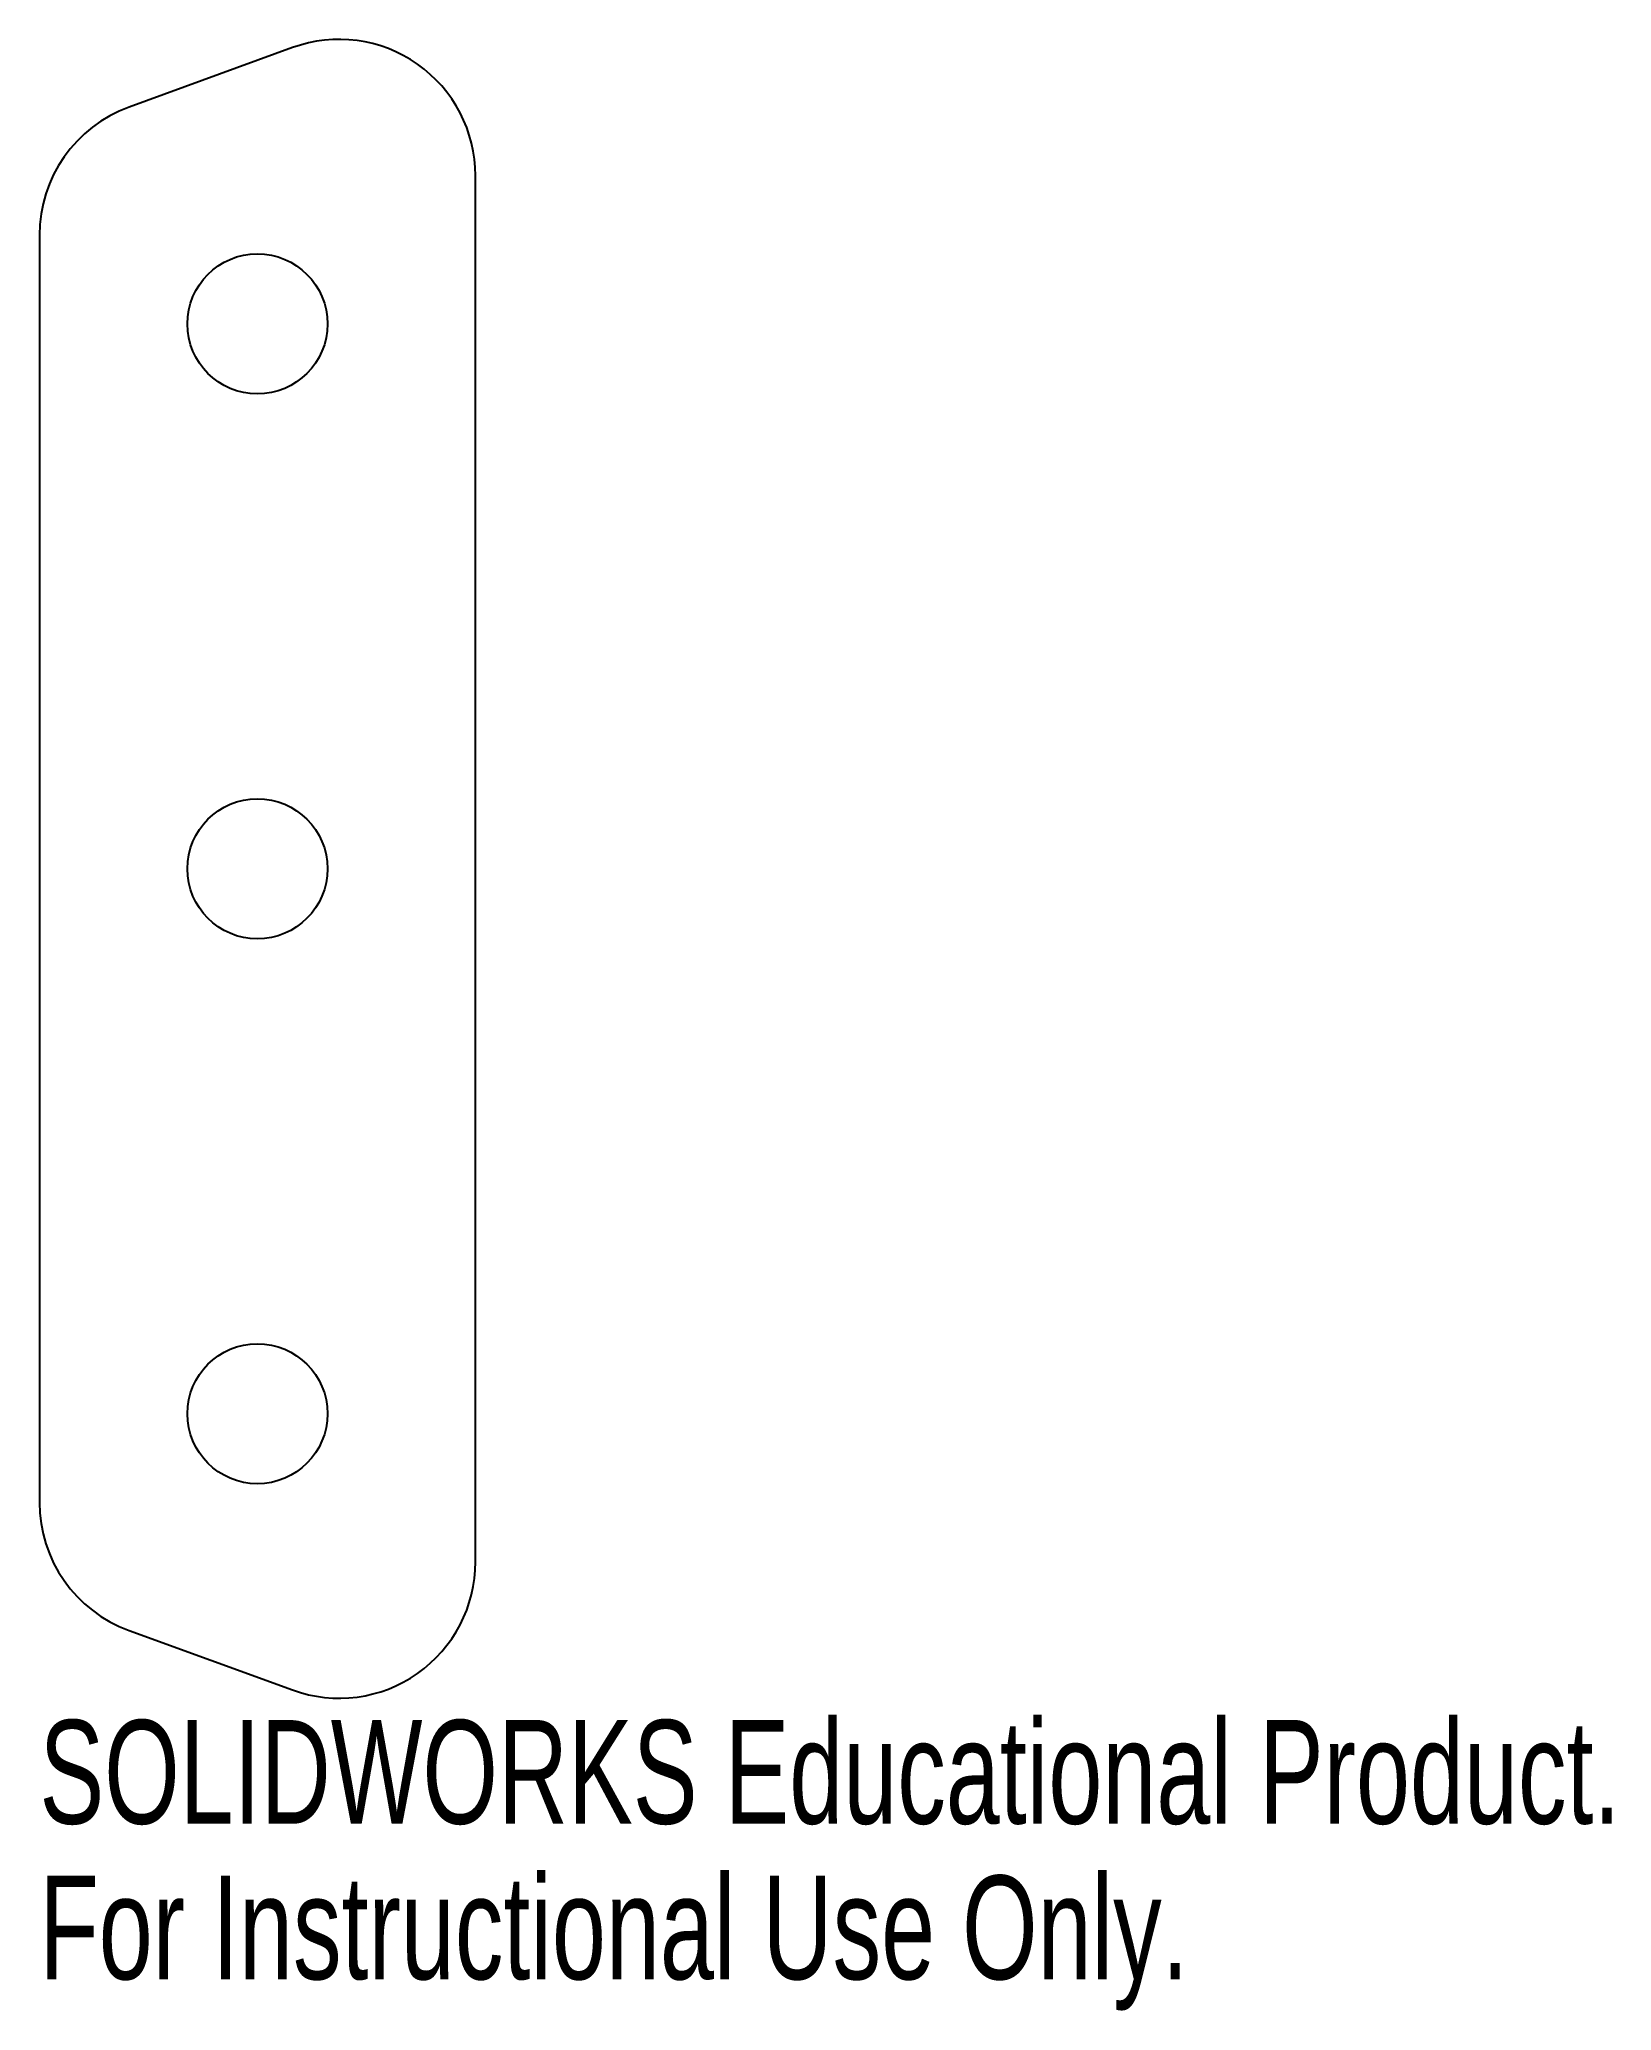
# Model space of a CAD drawing. Header units: inches. Extents: x 0.18 to 3.07, y -2.1 to 1.52.
import ezdxf

# ---------------------------------------------------------------- set-up
doc = ezdxf.new("R2010")
doc.units = ezdxf.units.IN
doc.header["$MEASUREMENT"] = 0
doc.styles.add('SLDTEXTSTYLE0', font='TXT', dxfattribs={"width": 0.7})

msp = doc.modelspace()

# ---------------------------------------------------------------- linework, layer by layer
at = {"color": 7, "linetype": 'Continuous', "lineweight": 25}
for p, q in [((0.6472, 1.5069), (0.3472, 1.3978)), ((0.9827, -1.272), (0.9827, 1.272)), ((0.1827, 1.1629), (0.1827, -1.1629)), ((0.3472, -1.3978), (0.6472, -1.5069))]:
    msp.add_line(p, q, dxfattribs=at)
for centre in [(0.5827, 1), (0.5827, 0), (0.5827, -1)]:
    msp.add_circle(centre, 0.1285, dxfattribs=at)
for centre, start, end in [((0.7327, 1.272), 0, 109.9831), ((0.4327, 1.1629), 109.9831, 180), ((0.4327, -1.1629), 180, 250.0169), ((0.7327, -1.272), 250.0169, 0)]:
    msp.add_arc(centre, 0.25, start, end, dxfattribs=at)

# ---------------------------------------------------------------- texts
at = {"color": 7, "linetype": 'Continuous', "char_height": 0.1903, "attachment_point": 1, "style": 'SLDTEXTSTYLE0'}
for s, insert in [('SOLIDWORKS Educational Product.', (0.1827, -1.5621)), ('For Instructional Use Only.', (0.1827, -1.8475))]:
    msp.add_mtext(s, dxfattribs=dict(at, insert=insert))

doc.saveas('drawing.dxf')
